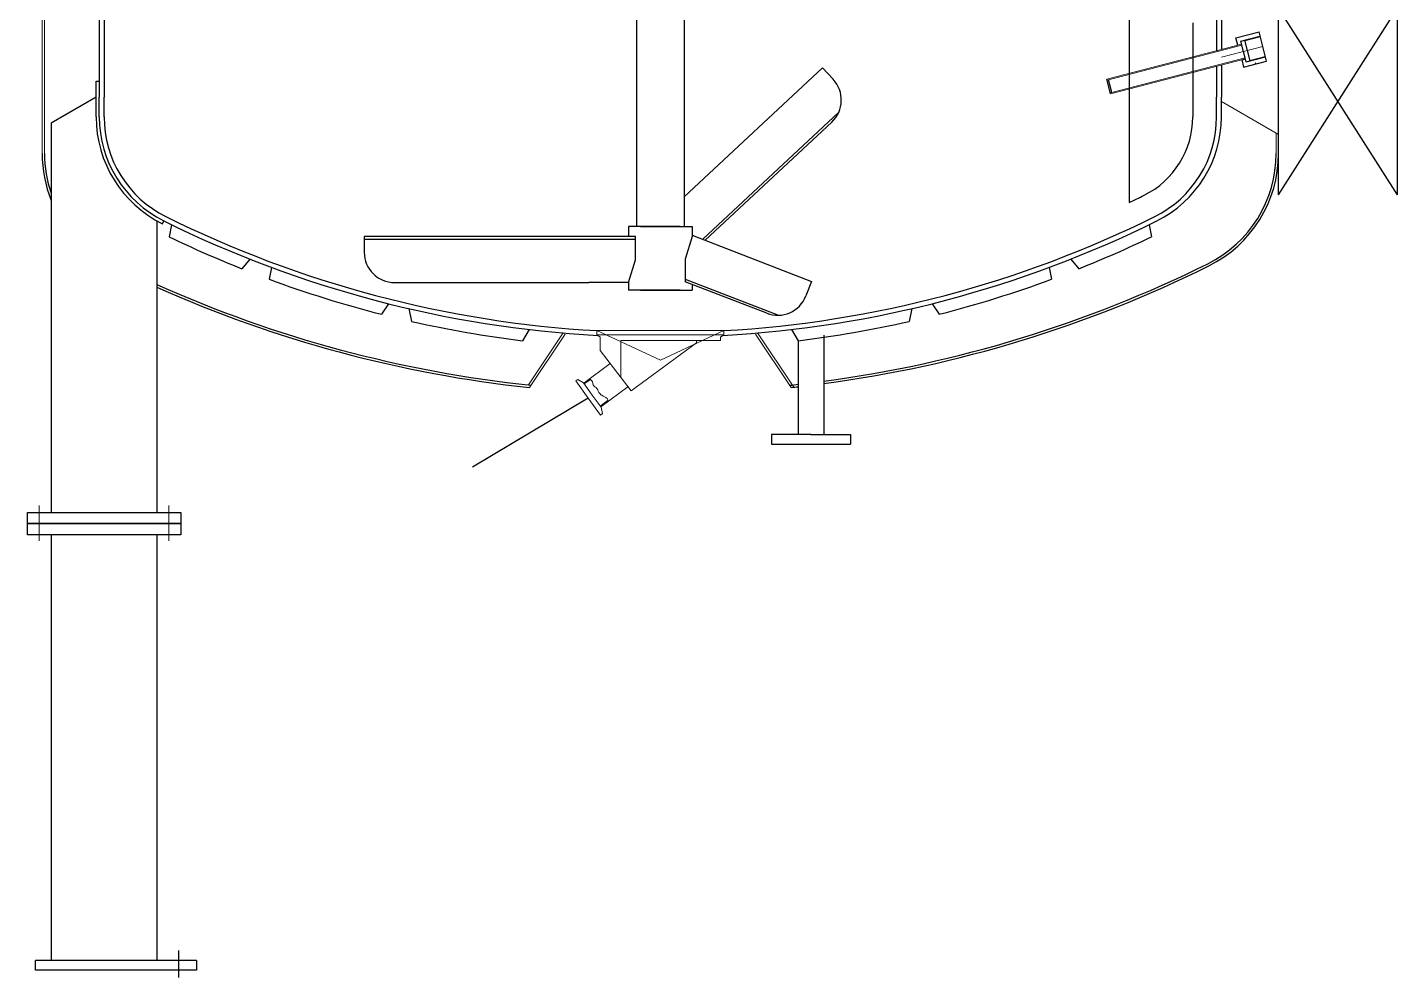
# Model space of a CAD drawing. Extents: x 3128319 to 3130044, y -520700 to -516750.
# Drawn here: x 3128319 to 3130044, y -520700 to -519504 of the extents above; entities that cross this region are included whole.
import ezdxf

# ---------------------------------------------------------------- set-up
doc = ezdxf.new("R2010")
doc.units = 0
doc.header["$LTSCALE"] = 1000
doc.linetypes.add('ACAD_ISO02W100', pattern=[15, 12, -3])
doc.linetypes.add('CENTER', pattern=[2, 1.25, -0.25, 0.25, -0.25])
for name, color, linetype, lineweight in [('1', 1, 'CENTER', 9), ('CAXA0', 7, 'Continuous', 70), ('CC', 7, 'Continuous', 13), ('CONSTRUCTION', 1, 'Continuous', 15), ('ST', 3, 'Continuous', 13), ('ST1', 9, 'Continuous', 13), ('XT', 4, 'ACAD_ISO02W100', 13)]:
    doc.layers.add(name, color=color, linetype=linetype, lineweight=lineweight)
doc.layers.add('1轮廓实线层', color=7, linetype='Continuous')
doc.layers.add('wlx', color=4, linetype='Continuous')

# ---------------------------------------------------------------- blocks, each defined once
blk = doc.blocks.new('bbw')
at = {"color": 3, "linetype": 'Continuous'}
for p, q in [((0, -399.1), (0, 422.7)), ((149.8, -399.1), (149.8, 422.7))]:
    blk.add_line(p, q, dxfattribs=at)
at = {"color": 3}
for p, q in [((0, 305.3), (74.9, 422.7)), ((149.8, 305.3), (74.9, 422.7)), ((0, 70.5), (149.8, 305.3)), ((149.8, 70.5), (0, 305.3)), ((0, -164.3), (149.8, 70.5)), ((149.8, -164.3), (0, 70.5)), ((0, -399.1), (149.8, -164.3)), ((149.8, -399.1), (0, -164.3))]:
    blk.add_line(p, q, dxfattribs=at)

msp = doc.modelspace()

# ---------------------------------------------------------------- linework, layer by layer
at = {"ltscale": 10}
for p, q in [((3129815.831, -518746.632), (3129815.831, -519533.364)), ((3129821.831, -518746.632), (3129821.831, -519531.808)), ((3129705.831, -518801.632), (3129705.831, -519724.362)), ((3128409.831, -518806.632), (3128409.831, -519591.632)), ((3128415.831, -518813.132), (3128415.831, -519591.632)), ((3129785.831, -519498.128), (3129785.831, -519616.632)), ((3129145.831, -519717.235), (3129319.888, -519554.853)), ((3129815.831, -519552.992), (3129815.831, -519591.632)), ((3129821.831, -519551.436), (3129821.831, -519591.632)), ((3128405.831, -519571.632), (3128409.831, -519571.632)), ((3128405.831, -519591.632), (3128405.831, -519571.632)), ((3128405.831, -519591.632), (3128405.831, -519571.632)), ((3128405.831, -519591.632), (3128349.331, -519624.252)), ((3128405.831, -519616.632), (3128405.831, -519591.632)), ((3128409.831, -519616.632), (3128409.831, -519591.632)), ((3128415.831, -519616.632), (3128415.831, -519591.632)), ((3129815.831, -519616.632), (3129815.831, -519591.632)), ((3129821.831, -519616.632), (3129821.831, -519591.632)), ((3129169.157, -519770.552), (3129340.181, -519610.999)), ((3128349.331, -519624.252), (3128349.331, -520114.463)), ((3129331.472, -519623.122), (3129172.186, -519771.725)), ((3128482.331, -519747.39), (3128482.331, -520114.463)), ((3128489.164, -519751.003), (3128490.942, -519747.42)), ((3128743.226, -519767.223), (3128743.226, -519786.945)), ((3129025.831, -519767.223), (3128743.226, -519767.223)), ((3129084.706, -519767.223), (3129025.831, -519767.223)), ((3129140.832, -519754.688), (3129075.831, -519754.688)), ((3129084.706, -519796.529), (3129084.706, -519767.223)), ((3129090.83, -519754.688), (3129155.831, -519754.688)), ((3129155.831, -519767.223), (3129146.955, -519795.739)), ((3129155.831, -519765.391), (3129306.047, -519823.56)), ((3129025.831, -519770.805), (3128743.226, -519770.805)), ((3129084.706, -519770.805), (3129025.831, -519770.805)), ((3129075.831, -519825.045), (3129084.706, -519796.529)), ((3129146.955, -519795.739), (3129146.955, -519823.96)), ((3128781.326, -519825.045), (3129025.831, -519825.045)), ((3129075.831, -519825.045), (3129025.831, -519825.045)), ((3129140.832, -519834.688), (3129075.831, -519834.688)), ((3129090.83, -519834.688), (3129155.831, -519834.688)), ((3129146.955, -519820.824), (3129264.344, -519866.281)), ((3129249.639, -519863.722), (3129146.955, -519823.96)), ((3129306.047, -519823.56), (3129298.926, -519841.951)), ((3128319.331, -520114.463), (3128482.331, -520114.463)), ((3128319.331, -520128.463), (3128319.331, -520114.463)), ((3128319.331, -520142.463), (3128319.331, -520128.463)), ((3128319.331, -520128.463), (3128482.331, -520128.463)), ((3128349.331, -520128.463), (3128319.331, -520128.463)), ((3128512.331, -520128.463), (3128349.331, -520128.463)), ((3128482.331, -520114.463), (3128512.331, -520114.463)), ((3128482.331, -520114.463), (3128507.331, -520114.463)), ((3128482.331, -520128.463), (3128512.331, -520128.463)), ((3128512.331, -520114.463), (3128512.331, -520128.463)), ((3128512.331, -520128.463), (3128512.331, -520142.463)), ((3128349.331, -520142.463), (3128319.331, -520142.463)), ((3128349.331, -520142.463), (3128349.331, -520678.402)), ((3128512.331, -520142.463), (3128349.331, -520142.463)), ((3128482.331, -520142.463), (3128482.331, -520678.402)), ((3128329.331, -520690.402), (3128329.331, -520678.402)), ((3128532.331, -520678.402), (3128329.331, -520678.402)), ((3128509.768, -520699.933), (3128509.768, -520665.663)), ((3128532.331, -520678.402), (3128532.331, -520690.402)), ((3128349.331, -520690.402), (3128329.331, -520690.402)), ((3128532.331, -520690.402), (3128329.331, -520690.402))]:
    msp.add_line(p, q, dxfattribs=at)
for p, q in [((3129085.83, -519179.956), (3129085.83, -519754.688)), ((3129145.831, -519179.956), (3129145.831, -519754.688)), ((3129075.831, -519754.688), (3129075.831, -519767.223)), ((3129155.831, -519754.688), (3129155.831, -519767.223)), ((3129075.831, -519825.045), (3129075.831, -519834.688)), ((3129155.831, -519827.397), (3129155.831, -519834.688))]:
    msp.add_line(p, q)
at = {"color": 7}
for p, q in [((3129840.247, -519517.217), (3129869.286, -519509.686)), ((3129878.826, -519546.469), (3129869.286, -519509.686)), ((3129842.632, -519526.413), (3129840.247, -519517.217)), ((3129846.467, -519521.286), (3129870.667, -519515.01)), ((3129846.467, -519521.286), (3129870.667, -519515.01)), ((3129853.245, -519547.421), (3129846.467, -519521.286)), ((3129858.085, -519546.166), (3129851.307, -519520.031)), ((3129851.433, -519520.515), (3129870.792, -519515.494)), ((3129851.433, -519520.515), (3129870.792, -519515.494)), ((3129847.401, -519544.805), (3129852.241, -519543.549)), ((3129853.245, -519547.421), (3129877.445, -519541.145)), ((3129857.96, -519545.682), (3129877.319, -519540.661)), ((3129847.401, -519544.805), (3129849.786, -519554)), ((3129849.786, -519554), (3129878.826, -519546.469))]:
    msp.add_line(p, q, dxfattribs=at)
at = {"linetype": 'Continuous', "lineweight": 15}
for p, q in [((3129847.471, -519525.158), (3129677.656, -519569.199)), ((3129847.773, -519526.319), (3129677.957, -519570.36)), ((3129851.94, -519542.388), (3129682.124, -519586.429)), ((3129852.241, -519543.549), (3129682.426, -519587.59))]:
    msp.add_line(p, q, dxfattribs=at)
at = {"lineweight": 15}
for p, q in [((3129864.017, -519550.321), (3129865.077, -519548.484)), ((3129821.831, -519597.205), (3129893.831, -519638.774))]:
    msp.add_line(p, q, dxfattribs=at)
at = {"color": 1, "ltscale": 10}
for p, q in [((3128500.755, -519752.241), (3128497.699, -519767.429)), ((3129730.907, -519752.241), (3129733.963, -519767.429)), ((3128599.29, -519795.594), (3128589.017, -519807.654)), ((3129632.372, -519795.594), (3129642.645, -519807.654)), ((3128626.537, -519806.031), (3128623.54, -519820.917)), ((3129605.124, -519806.031), (3129608.121, -519820.917)), ((3128773.711, -519851.657), (3128764.854, -519864.889)), ((3129457.95, -519851.657), (3129466.807, -519864.889)), ((3128799.405, -519857.847), (3128802.631, -519873.97)), ((3129432.257, -519857.847), (3129429.03, -519873.97)), ((3128950.743, -519884.19), (3128942.246, -519898.274)), ((3129280.919, -519884.19), (3129289.416, -519898.274))]:
    msp.add_line(p, q, dxfattribs=at)
at = {"color": 1}
for p, q in [((3129289.416, -519898.274), (3129289.416, -520006.15)), ((3129321.416, -519891.248), (3129321.416, -520016.353)), ((3129289.416, -519961.15), (3129289.416, -520016.353)), ((3129255.758, -520016.353), (3129255.758, -520028.353)), ((3129272.416, -520016.353), (3129255.758, -520016.353)), ((3129305.416, -520016.353), (3129272.416, -520016.353)), ((3129305.416, -520016.353), (3129338.416, -520016.353)), ((3129338.416, -520016.353), (3129355.074, -520016.353)), ((3129355.074, -520016.353), (3129355.074, -520028.353)), ((3129255.758, -520028.353), (3129272.416, -520028.353)), ((3129272.416, -520028.353), (3129355.074, -520028.353))]:
    msp.add_line(p, q, dxfattribs=at)
at = {"ltscale": 10}
for centre, radius, start, end in [((3129305.482, -519595.263), 38.1, 313.012504, 43.012504), ((3128555.831, -519616.632), 150, 180, 243.6122), ((3128555.831, -519616.632), 146, 180, 243.6122), ((3128555.831, -519616.632), 140, 180, 243.6122), ((3129675.831, -519616.632), 110, 296.3878, 0), ((3129675.831, -519616.632), 140, 296.3878, 0), ((3129675.831, -519616.632), 146, 296.3878, 0), ((3128495.831, -519662.566), 158, 180, 201.995207), ((3128495.831, -519662.566), 155, 180, 199.062778), ((3129735.831, -519662.566), 155, 296.3878, 0), ((3129735.831, -519662.566), 158, 296.3878, 0), ((3129115.831, -518487.916), 1370, 295.509258, 296.3878), ((3129115.831, -518487.916), 1406, 243.6122, 266.78897), ((3129115.831, -518487.916), 1400, 243.6122, 266.724171), ((3129115.831, -518487.916), 1406, 273.21103, 296.3878), ((3129115.831, -518487.916), 1400, 273.275829, 296.3878), ((3128781.326, -519786.945), 38.1, 180, 270), ((3129115.831, -518412.916), 1550, 277.621906, 296.3878), ((3129115.831, -518412.916), 1553, 277.607096, 296.3878), ((3129115.831, -518412.916), 1550, 245.876196, 263.976565), ((3129115.831, -518412.916), 1553, 245.925751, 263.918535), ((3129263.397, -519828.193), 38.1, 248.831985, 338.831985), ((3129115.831, -518412.916), 1550, 276.023435, 276.430055), ((3129115.831, -518412.916), 1553, 276.081465, 276.417581)]:
    msp.add_arc(centre, radius, start, end, dxfattribs=at)
at = {"color": 1, "ltscale": 10}
for start, end in [(244.214828, 248.239077), (291.760923, 295.785172), (249.730313, 255.700372), (284.299628, 290.269687), (257.26702, 262.983406), (277.016594, 282.73298)]:
    msp.add_arc((3129115.831, -518487.916), 1421, start, end, dxfattribs=at)
at = {"layer": '1', "lineweight": 15}
msp.add_line((3129822.081, -519541.492), (3129874.056, -519528.078), dxfattribs=at)
at = {"layer": '1轮廓实线层'}
for p, q in [((3129682.447, -519587.671), (3129677.656, -519569.199)), ((3129684.081, -519586.008), (3129679.914, -519569.939))]:
    msp.add_line(p, q, dxfattribs=at)
at = {"layer": 'CAXA0', "lineweight": 5, "ltscale": 10}
msp.add_line((3129333.341, -519569.273), (3129319.888, -519554.853), dxfattribs=at)
at = {"layer": 'CC'}
for p, q in [((3129893.831, -518852.253), (3129893.831, -519662.566)), ((3128337.831, -519351.33), (3128337.831, -519662.566)), ((3128340.831, -519351.33), (3128340.831, -519662.566)), ((3129890.831, -519637.042), (3129890.831, -519662.566)), ((3128993.666, -519888.241), (3128949.815, -519953.999)), ((3129237.996, -519888.241), (3129283.724, -519956.814)), ((3128996.162, -519889.906), (3128951.302, -519957.176)), ((3129235.5, -519889.906), (3129280.359, -519957.176))]:
    msp.add_line(p, q, dxfattribs=at)
at = {"layer": 'CONSTRUCTION', "color": 6, "linetype": 'CENTER', "ltscale": 3}
for p, q in [((3128334.167, -520150.349), (3128334.167, -520105.797)), ((3128497.494, -520150.349), (3128497.494, -520105.797))]:
    msp.add_line(p, q, dxfattribs=at)
at = {"layer": 'ST', "color": 1, "lineweight": 15}
for p, q in [((3129035.831, -519885.628), (3129035.831, -519890.962)), ((3129035.831, -519885.628), (3129195.831, -519885.628)), ((3129195.831, -519885.628), (3129195.831, -519890.962)), ((3129035.831, -519890.962), (3129040.275, -519893.628)), ((3129035.831, -519890.962), (3129195.831, -519890.962)), ((3129040.275, -519893.628), (3129040.275, -519910.517)), ((3129066.28, -519898.073), (3129191.386, -519898.073)), ((3129066.28, -519944.789), (3129066.28, -519898.073)), ((3129161.164, -519900.739), (3129078.961, -519961.501)), ((3129161.164, -519898.073), (3129161.164, -519900.739)), ((3129195.831, -519890.962), (3129191.386, -519893.628)), ((3129191.386, -519893.628), (3129191.386, -519898.073)), ((3129040.275, -519910.517), (3129078.961, -519961.501)), ((3129040.275, -519910.517), (3129078.961, -519961.501)), ((3129052.832, -519927.066), (3129019.375, -519951.797)), ((3129009.307, -519948.828), (3129011.896, -519946.947)), ((3129024.981, -519970.402), (3129009.307, -519948.828)), ((3129018.952, -519951.214), (3129011.896, -519946.947)), ((3129018.952, -519951.214), (3129030.159, -519966.64)), ((3129027.816, -519946.972), (3129020.044, -519952.717)), ((3129075.014, -519956.299), (3129040.943, -519981.483)), ((3129024.981, -519970.402), (3129040.656, -519991.976)), ((3129041.367, -519982.066), (3129030.159, -519966.64)), ((3129050.108, -519973.295), (3129040.275, -519980.563)), ((3129040.656, -519991.976), (3129043.245, -519990.095)), ((3129041.367, -519982.066), (3129043.245, -519990.095))]:
    msp.add_line(p, q, dxfattribs=at)
at = {"layer": 'ST1', "color": 1, "lineweight": 15}
msp.add_open_spline([(3129026.835, -519946.283), (3129028.338, -519947.268), (3129031.033, -519949.579), (3129031.031, -519955.148), (3129036.392, -519957.537), (3129037.873, -519962.961), (3129042.4, -519968.076), (3129048.626, -519969.645), (3129050.132, -519973.198), (3129050.487, -519974.429)], degree=3, knots=[3.2428133, 3.2428133, 3.2428133, 3.2428133, 10.479636, 18.16364535, 23.11528767, 33.00228794, 40.16018688, 51.47442331, 56.71690128, 56.71690128, 56.71690128, 56.71690128], dxfattribs=at)
at = {"layer": 'wlx'}
msp.add_line((3129024.981, -519970.402), (3128879.312, -520057.266), dxfattribs=at)
at = {"layer": 'XT', "color": 1, "lineweight": 15}
for p, q in [((3129035.831, -519885.628), (3129115.831, -519922.962)), ((3129115.831, -519922.962), (3129195.831, -519885.628))]:
    msp.add_line(p, q, dxfattribs=at)

# ---------------------------------------------------------------- block references
msp.add_blockref('bbw', (3129893.831, -519315.551))

doc.saveas('drawing.dxf')
